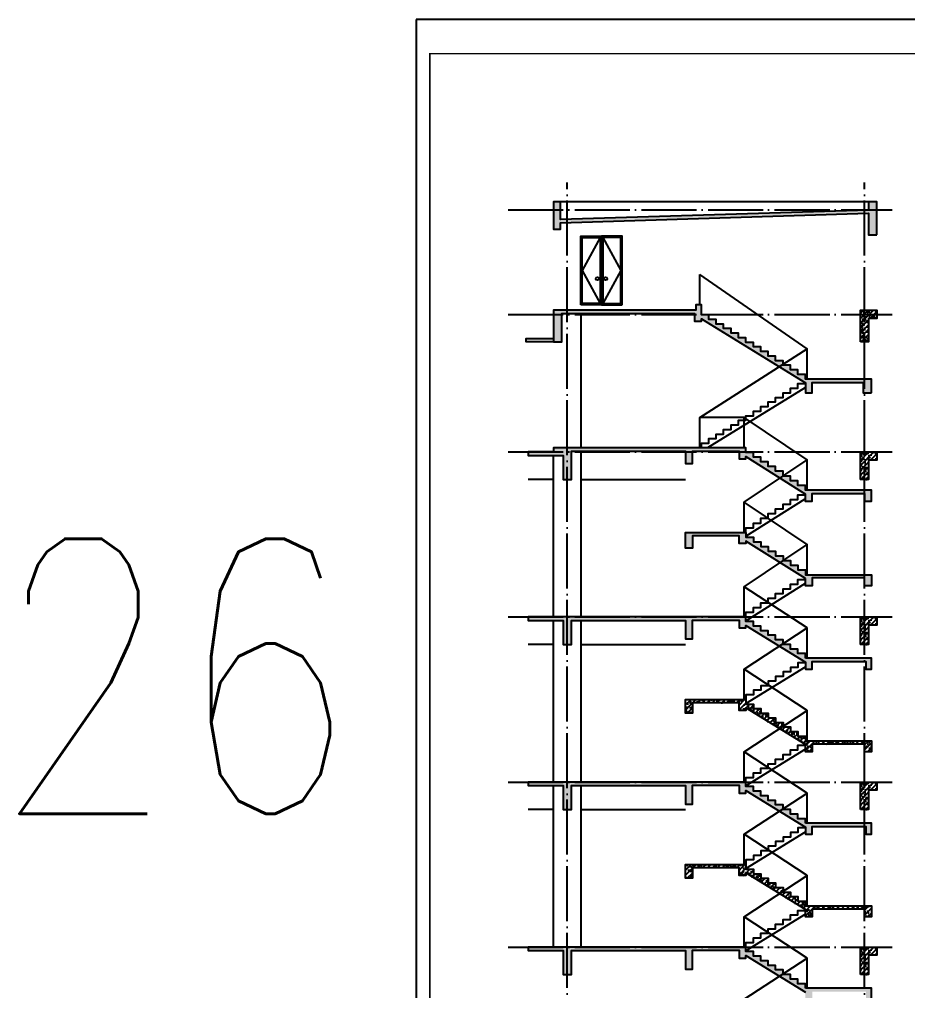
# Model space of a CAD drawing. Extents: x 6843040 to 15500510, y -6507076 to -4940511.
# Drawn here: x 7773141 to 7805417, y -6064903 to -6029593 of the extents above; entities that cross this region are included whole.
import ezdxf

# ---------------------------------------------------------------- set-up
doc = ezdxf.new("R2010")
doc.units = 0
doc.header["$LTSCALE"] = 1000
doc.header["$MEASUREMENT"] = 0
doc.linetypes.add('DOTE', pattern=[2.42, 2, -0.2, 0.02, -0.2])
for name, color, linetype in [('COLUMN', 10, 'Continuous'), ('DOTE', 8, 'DOTE'), ('E_LINE_4', 5, 'Continuous'), ('E_LINE_5', 8, 'Continuous'), ('PUB_HATCH', 8, 'Continuous'), ('PUB_TEXT', 7, 'Continuous'), ('PUB_TITLE', 4, 'Continuous'), ('S_E_STAIR', 4, 'Continuous')]:
    doc.layers.add(name, color=color, linetype=linetype)
doc.styles.add('_HZTXT', font='SIMPLEX', dxfattribs={"width": 0.9, "bigfont": 'HZTXT'})
pattern_1 = [(45, (0, 0), (-88.3883476, 88.3883476), []), (50, (0, 0), (358.630091, -31.3760675), [37.5, -412.5]), (355, (0, 0), (-69.375667, 376.096067), [30, -330]), (100.4514, (29.9, -2.6), (289.254691, 344.719771), [31.870095, -350.571056]), (46.1842, (0, 100), (533.620524, -82.759507), [56.25, -618.75]), (96.6356, (44.47, 93.1), (467.331353, 487.058935), [47.805144, -525.8565]), (351.1842, (0, 100), (467.330973, 487.0593), [45, -495]), (21, (50, 75), (298.453526, -201.309445), [37.5, -412.5]), (326, (50, 75), (121.657666, 362.575023), [30, -330]), (71.4514, (74.87, 58.22), (420.111314, 161.265248), [31.870095, -350.571056]), (37.5, (0, 0), (6.0799277, 166.4469269), [0, -326, 0, -335, 0, -331.25]), (7.5, (0, 0), (131.5347687, 197.205856), [0, -191, 0, -318.5, 0, -126.25]), (327.5, (-111.5, 0), (266.911218, -11.2774359), [0, -125, 0, -390, 0, -517.5]), (317.5, (-161.5, 0), (291.5930847, 50.052491), [0, -162.5, 0, -259, 0, -367.5])]

msp = doc.modelspace()

# ---------------------------------------------------------------- hatches: boundary and pattern name
at = {"layer": 'PUB_HATCH'}
h = msp.add_hatch(dxfattribs=at)
h.set_pattern_fill('钢筋混凝土', color=256, scale=50, style=0)
h.set_pattern_definition(pattern_1)
h.paths.add_polyline_path([(7804302.5, -6037419.5), (7804302.5, -6036219.5), (7804002.5, -6036219.5), (7804002.5, -6036522.6), (7792802.5, -6036872), (7792802.5, -6036219.5), (7792552.5, -6036219.5), (7792552.5, -6036519.5), (7792552.5, -6037219.5), (7792802.5, -6037219.5), (7792802.5, -6036992.1), (7804002.5, -6036642.7), (7804002.5, -6037419.5)])
h = msp.add_hatch(dxfattribs=at)
h.set_pattern_fill('钢筋混凝土', color=256, scale=50, style=0)
h.set_pattern_definition(pattern_1)
h.paths.add_polyline_path([(7804102.5, -6043169.5), (7804102.5, -6042669.5), (7801702.5, -6042669.5), (7801702.5, -6042502.9), (7801432.5, -6042502.9), (7801432.5, -6042336.2), (7801162.5, -6042336.2), (7801162.5, -6042169.5), (7800892.5, -6042169.5), (7800892.5, -6042002.9), (7800622.5, -6042002.9), (7800622.5, -6041836.2), (7800352.5, -6041836.2), (7800352.5, -6041669.5), (7800082.5, -6041669.5), (7800082.5, -6041502.9), (7799812.5, -6041502.9), (7799812.5, -6041336.2), (7799542.5, -6041336.2), (7799542.5, -6041169.5), (7799272.5, -6041169.5), (7799272.5, -6041002.9), (7799002.5, -6041002.9), (7799002.5, -6040836.2), (7798732.5, -6040836.2), (7798732.5, -6040669.5), (7798462.5, -6040669.5), (7798462.5, -6040502.9), (7798192.5, -6040502.9), (7798192.5, -6040336.2), (7797922.5, -6040336.2), (7797922.5, -6039969.5), (7797722.5, -6039969.5), (7797722.5, -6040169.5), (7792552.5, -6040169.5), (7792552.5, -6041319.5), (7792852.5, -6041319.5), (7792852.5, -6040289.5), (7797672.5, -6040289.5), (7797672.5, -6040569.5), (7797922.5, -6040569.5), (7797922.5, -6040477.2), (7801702.5, -6042810.5), (7801702.5, -6043169.5), (7801952.5, -6043169.5), (7801952.5, -6042789.5), (7803802.5, -6042789.5), (7803802.5, -6043169.5)])
h = msp.add_hatch(dxfattribs=at)
h.set_pattern_fill('钢筋混凝土', color=256, scale=50, style=0)
h.set_pattern_definition([(45, (-100, 0), (-88.3883476, 88.3883476), []), (50, (-100, 0), (358.630091, -31.3760675), [37.5, -412.5]), (355, (-100, 0), (-69.375667, 376.096067), [30, -330]), (100.4514, (-70.1, -2.6), (289.254691, 344.719771), [31.870095, -350.571056]), (46.1842, (-100, 100), (533.620524, -82.759507), [56.25, -618.75]), (96.6356, (-55.53, 93.1), (467.331353, 487.058935), [47.805144, -525.8565]), (351.1842, (-100, 100), (467.330973, 487.0593), [45, -495]), (21, (-50, 75), (298.453526, -201.309445), [37.5, -412.5]), (326, (-50, 75), (121.657666, 362.575023), [30, -330]), (71.4514, (-25.13, 58.22), (420.111314, 161.265248), [31.870095, -350.571056]), (37.5, (-100, 0), (6.0799277, 166.4469269), [0, -326, 0, -335, 0, -331.25]), (7.5, (-100, 0), (131.5347687, 197.205856), [0, -191, 0, -318.5, 0, -126.25]), (327.5, (-211.5, 0), (266.911218, -11.2774359), [0, -125, 0, -390, 0, -517.5]), (317.5, (-261.5, 0), (291.5930847, 50.052491), [0, -162.5, 0, -259, 0, -367.5])])
h.paths.add_polyline_path([(7803702.5, -6041319.5), (7803702.5, -6040169.5), (7804302.5, -6040169.5), (7804302.5, -6040469.5), (7804002.5, -6040469.5), (7804002.5, -6041319.5)])
h = msp.add_hatch(dxfattribs=at)
h.set_pattern_fill('钢筋混凝土', color=256, scale=50, style=0)
h.set_pattern_definition(pattern_1)
edge = h.paths.add_edge_path()
edge.add_line((7801702.5, -6049924), (7799542.5, -6048557.4))
edge.add_line((7799542.5, -6048557.4), (7799542.5, -6048644.5))
edge.add_line((7799542.5, -6048644.5), (7799292.5, -6048644.5))
edge.add_line((7799292.5, -6048644.5), (7799292.5, -6048364.5))
edge.add_line((7799292.5, -6048364.5), (7797602.5, -6048364.5))
edge.add_line((7797602.5, -6048364.5), (7797602.5, -6048819.5))
edge.add_line((7797602.5, -6048819.5), (7797352.5, -6048819.5))
edge.add_line((7797352.5, -6048819.5), (7797352.5, -6048244.5))
edge.add_line((7797352.5, -6048244.5), (7799542.5, -6048244.5))
edge.add_line((7799542.5, -6048244.5), (7799542.5, -6048415.4))
edge.add_line((7799542.5, -6048415.4), (7799812.5, -6048415.4))
edge.add_line((7799812.5, -6048415.4), (7799812.5, -6048586.2))
edge.add_line((7799812.5, -6048586.2), (7800082.5, -6048586.2))
edge.add_line((7800082.5, -6048586.2), (7800082.5, -6048757))
edge.add_line((7800082.5, -6048757), (7800352.5, -6048757))
edge.add_line((7800352.5, -6048757), (7800352.5, -6048927.9))
edge.add_line((7800352.5, -6048927.9), (7800622.5, -6048927.9))
edge.add_line((7800622.5, -6048927.9), (7800622.5, -6049098.7))
edge.add_line((7800622.5, -6049098.7), (7800892.5, -6049098.7))
edge.add_line((7800892.5, -6049098.7), (7800892.5, -6049269.5))
edge.add_line((7800892.5, -6049269.5), (7801162.5, -6049269.5))
edge.add_line((7801162.5, -6049269.5), (7801162.5, -6049440.4))
edge.add_line((7801162.5, -6049440.4), (7801432.5, -6049440.4))
edge.add_line((7801432.5, -6049440.4), (7801432.5, -6049611.2))
edge.add_line((7801432.5, -6049611.2), (7801702.5, -6049611.2))
edge.add_line((7801702.5, -6049611.2), (7801702.5, -6049782))
edge.add_line((7801702.5, -6049782), (7804102.5, -6049782))
edge.add_line((7804102.5, -6049782), (7804102.5, -6050182))
edge.add_line((7804102.5, -6050182), (7803852.5, -6050182))
edge.add_line((7803852.5, -6050182), (7803852.5, -6049902))
edge.add_line((7803852.5, -6049902), (7801953.6, -6049902))
edge.add_line((7801953.6, -6049902), (7801953.6, -6050182))
edge.add_line((7801953.6, -6050182), (7801703.6, -6050182))
edge.add_line((7801703.6, -6050182), (7801703.6, -6049924))
edge.add_line((7801701.5, -6046849), (7801701.5, -6047107))
edge.add_line((7801701.5, -6047107), (7801951.5, -6047107))
edge.add_line((7801951.5, -6047107), (7801951.5, -6046827))
edge.add_line((7801951.5, -6046827), (7803852.5, -6046827))
edge.add_line((7803852.5, -6046827), (7803852.5, -6047107))
edge.add_line((7803852.5, -6047107), (7804102.5, -6047107))
edge.add_line((7804102.5, -6047107), (7804102.5, -6046707))
edge.add_line((7804102.5, -6046707), (7801702.5, -6046707))
edge.add_line((7801702.5, -6046707), (7801702.5, -6046536.2))
edge.add_line((7801702.5, -6046536.2), (7801432.5, -6046536.2))
edge.add_line((7801432.5, -6046536.2), (7801432.5, -6046365.4))
edge.add_line((7801432.5, -6046365.4), (7801162.5, -6046365.4))
edge.add_line((7801162.5, -6046365.4), (7801162.5, -6046194.5))
edge.add_line((7801162.5, -6046194.5), (7800892.5, -6046194.5))
edge.add_line((7800892.5, -6046194.5), (7800892.5, -6046023.7))
edge.add_line((7800892.5, -6046023.7), (7800622.5, -6046023.7))
edge.add_line((7800622.5, -6046023.7), (7800622.5, -6045852.9))
edge.add_line((7800622.5, -6045852.9), (7800352.5, -6045852.9))
edge.add_line((7800352.5, -6045852.9), (7800352.5, -6045682))
edge.add_line((7800352.5, -6045682), (7800082.5, -6045682))
edge.add_line((7800082.5, -6045682), (7800082.5, -6045511.2))
edge.add_line((7800082.5, -6045511.2), (7799812.5, -6045511.2))
edge.add_line((7799812.5, -6045511.2), (7799812.5, -6045340.4))
edge.add_line((7799812.5, -6045340.4), (7799542.5, -6045340.4))
edge.add_line((7799542.5, -6045340.4), (7799542.5, -6045169.5))
edge.add_line((7799542.5, -6045169.5), (7792552.5, -6045169.5))
edge.add_line((7792552.5, -6045169.5), (7792552.5, -6045319.5))
edge.add_line((7792552.5, -6045319.5), (7791633.7, -6045319.5))
edge.add_line((7791633.7, -6045319.5), (7791633.7, -6045449.5))
edge.add_line((7791633.7, -6045449.5), (7792902.5, -6045449.5))
edge.add_line((7792902.5, -6045449.5), (7792902.5, -6046319.5))
edge.add_line((7792902.5, -6046319.5), (7793202.5, -6046319.5))
edge.add_line((7793202.5, -6046319.5), (7793202.5, -6045289.5))
edge.add_line((7793202.5, -6045289.5), (7797352.5, -6045289.5))
edge.add_line((7797352.5, -6045289.5), (7797352.5, -6045744.5))
edge.add_line((7797352.5, -6045744.5), (7797602.5, -6045744.5))
edge.add_line((7797602.5, -6045744.5), (7797602.5, -6045289.5))
edge.add_line((7797602.5, -6045289.5), (7799292.5, -6045289.5))
edge.add_line((7799292.5, -6045289.5), (7799292.5, -6045569.5))
edge.add_line((7799292.5, -6045569.5), (7799542.5, -6045569.5))
edge.add_line((7799542.5, -6045569.5), (7799542.5, -6045482.4))
edge.add_line((7799542.5, -6045482.4), (7801702.5, -6046849))
h = msp.add_hatch(dxfattribs=at)
h.set_pattern_fill('钢筋混凝土', color=256, scale=50, style=0)
h.set_pattern_definition([(45, (-100, 24000), (-88.3883476, 88.3883476), []), (50, (-100, 24000), (358.630091, -31.3760675), [37.5, -412.5]), (355, (-100, 24000), (-69.375667, 376.096067), [30, -330]), (100.4514, (-70.1, 23997.4), (289.254691, 344.719771), [31.870095, -350.571056]), (46.1842, (-100, 24100), (533.620524, -82.759507), [56.25, -618.75]), (96.6356, (-55.53, 24093.1), (467.331353, 487.058935), [47.805144, -525.8565]), (351.1842, (-100, 24100), (467.330973, 487.0593), [45, -495]), (21, (-50, 24075), (298.453526, -201.309445), [37.5, -412.5]), (326, (-50, 24075), (121.657666, 362.575023), [30, -330]), (71.4514, (-25.13, 24058.22), (420.111314, 161.265248), [31.870095, -350.571056]), (37.5, (-100, 24000), (6.0799277, 166.4469269), [0, -326, 0, -335, 0, -331.25]), (7.5, (-100, 24000), (131.5347687, 197.205856), [0, -191, 0, -318.5, 0, -126.25]), (327.5, (-211.5, 24000), (266.911218, -11.2774359), [0, -125, 0, -390, 0, -517.5]), (317.5, (-261.5, 24000), (291.5930847, 50.052491), [0, -162.5, 0, -259, 0, -367.5])])
h.paths.add_polyline_path([(7803702.5, -6046319.5), (7803702.5, -6045319.5), (7804302.5, -6045319.5), (7804302.5, -6045619.5), (7804002.5, -6045619.5), (7804002.5, -6046319.5)])
h = msp.add_hatch(dxfattribs=at)
h.set_pattern_fill('钢筋混凝土', color=256, scale=50, style=0)
h.set_pattern_definition(pattern_1)
h.paths.add_polyline_path([(7801702.5, -6052819.5), (7801702.5, -6052652.9), (7801432.5, -6052652.9), (7801432.5, -6052486.2), (7801162.5, -6052486.2), (7801162.5, -6052319.5), (7800892.5, -6052319.5), (7800892.5, -6052152.9), (7800622.5, -6052152.9), (7800622.5, -6051986.2), (7800352.5, -6051986.2), (7800352.5, -6051819.5), (7800082.5, -6051819.5), (7800082.5, -6051652.9), (7799812.5, -6051652.9), (7799812.5, -6051486.2), (7799542.5, -6051486.2), (7799542.5, -6051319.5), (7791633.7, -6051319.5), (7791633.7, -6051449.5), (7792902.5, -6051449.5), (7792902.5, -6052319.5), (7793202.5, -6052319.5), (7793202.5, -6051449.5), (7797352.5, -6051449.5), (7797352.5, -6052119.5), (7797602.5, -6052119.5), (7797602.5, -6051439.5), (7799292.5, -6051439.5), (7799292.5, -6051719.5), (7799542.5, -6051719.5), (7799542.5, -6051627.2), (7801702.5, -6052960.5), (7801702.5, -6053219.5), (7801952.5, -6053219.5), (7801952.5, -6052939.5), (7803902.5, -6052939.5), (7803902.5, -6053219.5), (7804102.5, -6053219.5), (7804102.5, -6052819.5)])
h = msp.add_hatch(dxfattribs=at)
h.set_pattern_fill('钢筋混凝土', color=256, scale=50, style=0)
h.set_pattern_definition([(45, (-100, 18000), (-88.3883476, 88.3883476), []), (50, (-100, 18000), (358.630091, -31.3760675), [37.5, -412.5]), (355, (-100, 18000), (-69.375667, 376.096067), [30, -330]), (100.4514, (-70.1, 17997.4), (289.254691, 344.719771), [31.870095, -350.571056]), (46.1842, (-100, 18100), (533.620524, -82.759507), [56.25, -618.75]), (96.6356, (-55.53, 18093.1), (467.331353, 487.058935), [47.805144, -525.8565]), (351.1842, (-100, 18100), (467.330973, 487.0593), [45, -495]), (21, (-50, 18075), (298.453526, -201.309445), [37.5, -412.5]), (326, (-50, 18075), (121.657666, 362.575023), [30, -330]), (71.4514, (-25.13, 18058.22), (420.111314, 161.265248), [31.870095, -350.571056]), (37.5, (-100, 18000), (6.0799277, 166.4469269), [0, -326, 0, -335, 0, -331.25]), (7.5, (-100, 18000), (131.5347687, 197.205856), [0, -191, 0, -318.5, 0, -126.25]), (327.5, (-211.5, 18000), (266.911218, -11.2774359), [0, -125, 0, -390, 0, -517.5]), (317.5, (-261.5, 18000), (291.5930847, 50.052491), [0, -162.5, 0, -259, 0, -367.5])])
h.paths.add_polyline_path([(7803702.5, -6052319.5), (7803702.5, -6051319.5), (7804302.5, -6051319.5), (7804302.5, -6051619.5), (7804002.5, -6051619.5), (7804002.5, -6052319.5)])
h = msp.add_hatch(dxfattribs=at)
h.set_pattern_fill('钢筋混凝土', color=256, scale=50, style=0)
h.set_pattern_definition(pattern_1)
h.paths.add_polyline_path([(7803852.5, -6056219.5), (7803852.5, -6055939.5), (7801952.5, -6055939.5), (7801952.5, -6056219.5), (7801702.5, -6056219.5), (7801702.5, -6055960.5), (7799542.5, -6054627.2), (7799542.5, -6054719.5), (7799292.5, -6054719.5), (7799292.5, -6054439.5), (7797602.5, -6054439.5), (7797602.5, -6054819.5), (7797352.5, -6054819.5), (7797352.5, -6054319.5), (7799542.5, -6054319.5), (7799542.5, -6054486.2), (7799812.5, -6054486.2), (7799812.5, -6054652.9), (7800082.5, -6054652.9), (7800082.5, -6054819.5), (7800352.5, -6054819.5), (7800352.5, -6054986.2), (7800622.5, -6054986.2), (7800622.5, -6055152.9), (7800892.5, -6055152.9), (7800892.5, -6055319.5), (7801162.5, -6055319.5), (7801162.5, -6055486.2), (7801432.5, -6055486.2), (7801432.5, -6055652.9), (7801702.5, -6055652.9), (7801702.5, -6055819.5), (7804102.5, -6055819.5), (7804102.5, -6056219.5)])
h = msp.add_hatch(dxfattribs=at)
h.set_pattern_fill('钢筋混凝土', color=256, scale=50, style=0)
h.set_pattern_definition(pattern_1)
h.paths.add_polyline_path([(7801702.5, -6058819.5), (7801702.5, -6058652.9), (7801432.5, -6058652.9), (7801432.5, -6058486.2), (7801162.5, -6058486.2), (7801162.5, -6058319.5), (7800892.5, -6058319.5), (7800892.5, -6058152.9), (7800622.5, -6058152.9), (7800622.5, -6057986.2), (7800352.5, -6057986.2), (7800352.5, -6057819.5), (7800082.5, -6057819.5), (7800082.5, -6057652.9), (7799812.5, -6057652.9), (7799812.5, -6057486.2), (7799542.5, -6057486.2), (7799542.5, -6057319.5), (7791633.7, -6057319.5), (7791633.7, -6057449.5), (7792902.5, -6057449.5), (7792902.5, -6058319.5), (7793202.5, -6058319.5), (7793202.5, -6057449.5), (7797352.5, -6057449.5), (7797352.5, -6058119.5), (7797602.5, -6058119.5), (7797602.5, -6057439.5), (7799292.5, -6057439.5), (7799292.5, -6057719.5), (7799542.5, -6057719.5), (7799542.5, -6057627.2), (7801702.5, -6058960.5), (7801702.5, -6059219.5), (7801952.5, -6059219.5), (7801952.5, -6058939.5), (7803902.5, -6058939.5), (7803902.5, -6059219.5), (7804102.5, -6059219.5), (7804102.5, -6058819.5)])
h = msp.add_hatch(dxfattribs=at)
h.set_pattern_fill('钢筋混凝土', color=256, scale=50, style=0)
h.set_pattern_definition([(45, (-100, 12000), (-88.3883476, 88.3883476), []), (50, (-100, 12000), (358.630091, -31.3760675), [37.5, -412.5]), (355, (-100, 12000), (-69.375667, 376.096067), [30, -330]), (100.4514, (-70.1, 11997.4), (289.254691, 344.719771), [31.870095, -350.571056]), (46.1842, (-100, 12100), (533.620524, -82.759507), [56.25, -618.75]), (96.6356, (-55.53, 12093.1), (467.331353, 487.058935), [47.805144, -525.8565]), (351.1842, (-100, 12100), (467.330973, 487.0593), [45, -495]), (21, (-50, 12075), (298.453526, -201.309445), [37.5, -412.5]), (326, (-50, 12075), (121.657666, 362.575023), [30, -330]), (71.4514, (-25.13, 12058.22), (420.111314, 161.265248), [31.870095, -350.571056]), (37.5, (-100, 12000), (6.0799277, 166.4469269), [0, -326, 0, -335, 0, -331.25]), (7.5, (-100, 12000), (131.5347687, 197.205856), [0, -191, 0, -318.5, 0, -126.25]), (327.5, (-211.5, 12000), (266.911218, -11.2774359), [0, -125, 0, -390, 0, -517.5]), (317.5, (-261.5, 12000), (291.5930847, 50.052491), [0, -162.5, 0, -259, 0, -367.5])])
h.paths.add_polyline_path([(7803702.5, -6058319.5), (7803702.5, -6057319.5), (7804302.5, -6057319.5), (7804302.5, -6057619.5), (7804002.5, -6057619.5), (7804002.5, -6058319.5)])
h = msp.add_hatch(dxfattribs=at)
h.set_pattern_fill('钢筋混凝土', color=256, scale=50, style=0)
h.set_pattern_definition(pattern_1)
h.paths.add_polyline_path([(7803852.5, -6062219.5), (7803852.5, -6061939.5), (7801952.5, -6061939.5), (7801952.5, -6062219.5), (7801702.5, -6062219.5), (7801702.5, -6061960.5), (7799542.5, -6060627.2), (7799542.5, -6060719.5), (7799292.5, -6060719.5), (7799292.5, -6060439.5), (7797602.5, -6060439.5), (7797602.5, -6060819.5), (7797352.5, -6060819.5), (7797352.5, -6060319.5), (7799542.5, -6060319.5), (7799542.5, -6060486.2), (7799812.5, -6060486.2), (7799812.5, -6060652.9), (7800082.5, -6060652.9), (7800082.5, -6060819.5), (7800352.5, -6060819.5), (7800352.5, -6060986.2), (7800622.5, -6060986.2), (7800622.5, -6061152.9), (7800892.5, -6061152.9), (7800892.5, -6061319.5), (7801162.5, -6061319.5), (7801162.5, -6061486.2), (7801432.5, -6061486.2), (7801432.5, -6061652.9), (7801702.5, -6061652.9), (7801702.5, -6061819.5), (7804102.5, -6061819.5), (7804102.5, -6062219.5)])
h = msp.add_hatch(dxfattribs=at)
h.set_pattern_fill('钢筋混凝土', color=256, scale=50, style=0)
h.set_pattern_definition(pattern_1)
h.paths.add_polyline_path([(7801702.5, -6064819.5), (7801702.5, -6064652.9), (7801432.5, -6064652.9), (7801432.5, -6064486.2), (7801162.5, -6064486.2), (7801162.5, -6064319.5), (7800892.5, -6064319.5), (7800892.5, -6064152.9), (7800622.5, -6064152.9), (7800622.5, -6063986.2), (7800352.5, -6063986.2), (7800352.5, -6063819.5), (7800082.5, -6063819.5), (7800082.5, -6063652.9), (7799812.5, -6063652.9), (7799812.5, -6063486.2), (7799542.5, -6063486.2), (7799542.5, -6063319.5), (7791633.7, -6063319.5), (7791633.7, -6063449.5), (7792902.5, -6063449.5), (7792902.5, -6064319.5), (7793202.5, -6064319.5), (7793202.5, -6063449.5), (7797352.5, -6063449.5), (7797352.5, -6064119.5), (7797602.5, -6064119.5), (7797602.5, -6063439.5), (7799292.5, -6063439.5), (7799292.5, -6063719.5), (7799542.5, -6063719.5), (7799542.5, -6063627.2), (7801702.5, -6064960.5), (7801702.5, -6065219.5), (7801952.5, -6065219.5), (7801952.5, -6064939.5), (7803902.5, -6064939.5), (7803902.5, -6065219.5), (7804102.5, -6065219.5), (7804102.5, -6064819.5)])
h = msp.add_hatch(dxfattribs=at)
h.set_pattern_fill('钢筋混凝土', color=256, scale=50, style=0)
h.set_pattern_definition([(45, (-100, 6000), (-88.3883476, 88.3883476), []), (50, (-100, 6000), (358.630091, -31.3760675), [37.5, -412.5]), (355, (-100, 6000), (-69.375667, 376.096067), [30, -330]), (100.4514, (-70.1, 5997.4), (289.254691, 344.719771), [31.870095, -350.571056]), (46.1842, (-100, 6100), (533.620524, -82.759507), [56.25, -618.75]), (96.6356, (-55.53, 6093.1), (467.331353, 487.058935), [47.805144, -525.8565]), (351.1842, (-100, 6100), (467.330973, 487.0593), [45, -495]), (21, (-50, 6075), (298.453526, -201.309445), [37.5, -412.5]), (326, (-50, 6075), (121.657666, 362.575023), [30, -330]), (71.4514, (-25.13, 6058.22), (420.111314, 161.265248), [31.870095, -350.571056]), (37.5, (-100, 6000), (6.0799277, 166.4469269), [0, -326, 0, -335, 0, -331.25]), (7.5, (-100, 6000), (131.5347687, 197.205856), [0, -191, 0, -318.5, 0, -126.25]), (327.5, (-211.5, 6000), (266.911218, -11.2774359), [0, -125, 0, -390, 0, -517.5]), (317.5, (-261.5, 6000), (291.5930847, 50.052491), [0, -162.5, 0, -259, 0, -367.5])])
h.paths.add_polyline_path([(7803702.5, -6064319.5), (7803702.5, -6063319.5), (7804302.5, -6063319.5), (7804302.5, -6063619.5), (7804002.5, -6063619.5), (7804002.5, -6064319.5)])

# ---------------------------------------------------------------- linework, layer by layer
at = {"layer": 'COLUMN'}
for points in [[(7804302.5, -6037419.5), (7804302.5, -6036219.5), (7804002.5, -6036219.5), (7804002.5, -6036522.6), (7792802.5, -6036872), (7792802.5, -6036219.5), (7792552.5, -6036219.5), (7792552.5, -6036519.5), (7792552.5, -6037219.5), (7792802.5, -6037219.5), (7792802.5, -6036992.1), (7804002.5, -6036642.7), (7804002.5, -6037419.5)], [(7803702.5, -6041319.5), (7803702.5, -6040169.5), (7804302.5, -6040169.5), (7804302.5, -6040469.5), (7804002.5, -6040469.5), (7804002.5, -6041319.5)], [(7803702.5, -6046319.5), (7803702.5, -6045319.5), (7804302.5, -6045319.5), (7804302.5, -6045619.5), (7804002.5, -6045619.5), (7804002.5, -6046319.5)], [(7803702.5, -6052319.5), (7803702.5, -6051319.5), (7804302.5, -6051319.5), (7804302.5, -6051619.5), (7804002.5, -6051619.5), (7804002.5, -6052319.5)], [(7803702.5, -6058319.5), (7803702.5, -6057319.5), (7804302.5, -6057319.5), (7804302.5, -6057619.5), (7804002.5, -6057619.5), (7804002.5, -6058319.5)], [(7803702.5, -6064319.5), (7803702.5, -6063319.5), (7804302.5, -6063319.5), (7804302.5, -6063619.5), (7804002.5, -6063619.5), (7804002.5, -6064319.5)]]:
    msp.add_lwpolyline(points, close=True, dxfattribs=at)
for points in [[(7804102.5, -6043169.5), (7804102.5, -6042669.5), (7801702.5, -6042669.5), (7801702.5, -6042502.9), (7801432.5, -6042502.9), (7801432.5, -6042336.2), (7801162.5, -6042336.2), (7801162.5, -6042169.5), (7800892.5, -6042169.5), (7800892.5, -6042002.9), (7800622.5, -6042002.9), (7800622.5, -6041836.2), (7800352.5, -6041836.2), (7800352.5, -6041669.5), (7800082.5, -6041669.5), (7800082.5, -6041502.9), (7799812.5, -6041502.9), (7799812.5, -6041336.2), (7799542.5, -6041336.2), (7799542.5, -6041169.5), (7799272.5, -6041169.5), (7799272.5, -6041002.9), (7799002.5, -6041002.9), (7799002.5, -6040836.2), (7798732.5, -6040836.2), (7798732.5, -6040669.5), (7798462.5, -6040669.5), (7798462.5, -6040502.9), (7798192.5, -6040502.9), (7798192.5, -6040336.2), (7797922.5, -6040336.2), (7797922.5, -6039969.5), (7797722.5, -6039969.5), (7797722.5, -6040169.5), (7792552.5, -6040169.5), (7792552.5, -6041319.5), (7792852.5, -6041319.5), (7792852.5, -6040289.5), (7797672.5, -6040289.5), (7797672.5, -6040569.5), (7797922.5, -6040569.5), (7797922.5, -6040477.2), (7801702.5, -6042810.5), (7801702.5, -6043169.5), (7801952.5, -6043169.5), (7801952.5, -6042789.5), (7803802.5, -6042789.5), (7803802.5, -6043169.5), (7804102.5, -6043169.5)], [(7801701.5, -6046849), (7801701.5, -6047107), (7801951.5, -6047107), (7801951.5, -6046827), (7803852.5, -6046827), (7803852.5, -6047107), (7804102.5, -6047107), (7804102.5, -6046707), (7801702.5, -6046707), (7801702.5, -6046536.2), (7801432.5, -6046536.2), (7801432.5, -6046365.4), (7801162.5, -6046365.4), (7801162.5, -6046194.5), (7800892.5, -6046194.5), (7800892.5, -6046023.7), (7800622.5, -6046023.7), (7800622.5, -6045852.9), (7800352.5, -6045852.9), (7800352.5, -6045682), (7800082.5, -6045682), (7800082.5, -6045511.2), (7799812.5, -6045511.2), (7799812.5, -6045340.4), (7799542.5, -6045340.4), (7799542.5, -6045169.5), (7792552.5, -6045169.5), (7792552.5, -6045319.5), (7791633.7, -6045319.5), (7791633.7, -6045449.5), (7792902.5, -6045449.5), (7792902.5, -6046319.5), (7793202.5, -6046319.5), (7793202.5, -6045289.5), (7797352.5, -6045289.5), (7797352.5, -6045744.5), (7797602.5, -6045744.5), (7797602.5, -6045289.5), (7799292.5, -6045289.5), (7799292.5, -6045569.5), (7799542.5, -6045569.5), (7799542.5, -6045482.4), (7801702.5, -6046849)], [(7801702.5, -6049924), (7799542.5, -6048557.4), (7799542.5, -6048644.5), (7799292.5, -6048644.5), (7799292.5, -6048364.5), (7797602.5, -6048364.5), (7797602.5, -6048819.5), (7797352.5, -6048819.5), (7797352.5, -6048244.5), (7799542.5, -6048244.5), (7799542.5, -6048415.4), (7799812.5, -6048415.4), (7799812.5, -6048586.2), (7800082.5, -6048586.2), (7800082.5, -6048757), (7800352.5, -6048757), (7800352.5, -6048927.9), (7800622.5, -6048927.9), (7800622.5, -6049098.7), (7800892.5, -6049098.7), (7800892.5, -6049269.5), (7801162.5, -6049269.5), (7801162.5, -6049440.4), (7801432.5, -6049440.4), (7801432.5, -6049611.2), (7801702.5, -6049611.2), (7801702.5, -6049782), (7804102.5, -6049782), (7804102.5, -6050182), (7803852.5, -6050182), (7803852.5, -6049902), (7801953.6, -6049902), (7801953.6, -6050182), (7801703.6, -6050182), (7801703.6, -6049924)], [(7801702.5, -6052819.5), (7801702.5, -6052652.9), (7801432.5, -6052652.9), (7801432.5, -6052486.2), (7801162.5, -6052486.2), (7801162.5, -6052319.5), (7800892.5, -6052319.5), (7800892.5, -6052152.9), (7800622.5, -6052152.9), (7800622.5, -6051986.2), (7800352.5, -6051986.2), (7800352.5, -6051819.5), (7800082.5, -6051819.5), (7800082.5, -6051652.9), (7799812.5, -6051652.9), (7799812.5, -6051486.2), (7799542.5, -6051486.2), (7799542.5, -6051319.5), (7791633.7, -6051319.5), (7791633.7, -6051449.5), (7792902.5, -6051449.5), (7792902.5, -6052319.5), (7793202.5, -6052319.5), (7793202.5, -6051449.5), (7797352.5, -6051449.5), (7797352.5, -6052119.5), (7797602.5, -6052119.5), (7797602.5, -6051439.5), (7799292.5, -6051439.5), (7799292.5, -6051719.5), (7799542.5, -6051719.5), (7799542.5, -6051627.2), (7801702.5, -6052960.5), (7801702.5, -6053219.5), (7801952.5, -6053219.5), (7801952.5, -6052939.5), (7803902.5, -6052939.5), (7803902.5, -6053219.5), (7804102.5, -6053219.5), (7804102.5, -6052819.5), (7801702.5, -6052819.5)], [(7803852.5, -6056219.5), (7803852.5, -6055939.5), (7801952.5, -6055939.5), (7801952.5, -6056219.5), (7801702.5, -6056219.5), (7801702.5, -6055960.5), (7799542.5, -6054627.2), (7799542.5, -6054719.5), (7799292.5, -6054719.5), (7799292.5, -6054439.5), (7797602.5, -6054439.5), (7797602.5, -6054819.5), (7797352.5, -6054819.5), (7797352.5, -6054319.5), (7799542.5, -6054319.5), (7799542.5, -6054486.2), (7799812.5, -6054486.2), (7799812.5, -6054652.9), (7800082.5, -6054652.9), (7800082.5, -6054819.5), (7800352.5, -6054819.5), (7800352.5, -6054986.2), (7800622.5, -6054986.2), (7800622.5, -6055152.9), (7800892.5, -6055152.9), (7800892.5, -6055319.5), (7801162.5, -6055319.5), (7801162.5, -6055486.2), (7801432.5, -6055486.2), (7801432.5, -6055652.9), (7801702.5, -6055652.9), (7801702.5, -6055819.5), (7804102.5, -6055819.5), (7804102.5, -6056219.5), (7803852.5, -6056219.5)], [(7801702.5, -6058819.5), (7801702.5, -6058652.9), (7801432.5, -6058652.9), (7801432.5, -6058486.2), (7801162.5, -6058486.2), (7801162.5, -6058319.5), (7800892.5, -6058319.5), (7800892.5, -6058152.9), (7800622.5, -6058152.9), (7800622.5, -6057986.2), (7800352.5, -6057986.2), (7800352.5, -6057819.5), (7800082.5, -6057819.5), (7800082.5, -6057652.9), (7799812.5, -6057652.9), (7799812.5, -6057486.2), (7799542.5, -6057486.2), (7799542.5, -6057319.5), (7791633.7, -6057319.5), (7791633.7, -6057449.5), (7792902.5, -6057449.5), (7792902.5, -6058319.5), (7793202.5, -6058319.5), (7793202.5, -6057449.5), (7797352.5, -6057449.5), (7797352.5, -6058119.5), (7797602.5, -6058119.5), (7797602.5, -6057439.5), (7799292.5, -6057439.5), (7799292.5, -6057719.5), (7799542.5, -6057719.5), (7799542.5, -6057627.2), (7801702.5, -6058960.5), (7801702.5, -6059219.5), (7801952.5, -6059219.5), (7801952.5, -6058939.5), (7803902.5, -6058939.5), (7803902.5, -6059219.5), (7804102.5, -6059219.5), (7804102.5, -6058819.5), (7801702.5, -6058819.5)], [(7803852.5, -6062219.5), (7803852.5, -6061939.5), (7801952.5, -6061939.5), (7801952.5, -6062219.5), (7801702.5, -6062219.5), (7801702.5, -6061960.5), (7799542.5, -6060627.2), (7799542.5, -6060719.5), (7799292.5, -6060719.5), (7799292.5, -6060439.5), (7797602.5, -6060439.5), (7797602.5, -6060819.5), (7797352.5, -6060819.5), (7797352.5, -6060319.5), (7799542.5, -6060319.5), (7799542.5, -6060486.2), (7799812.5, -6060486.2), (7799812.5, -6060652.9), (7800082.5, -6060652.9), (7800082.5, -6060819.5), (7800352.5, -6060819.5), (7800352.5, -6060986.2), (7800622.5, -6060986.2), (7800622.5, -6061152.9), (7800892.5, -6061152.9), (7800892.5, -6061319.5), (7801162.5, -6061319.5), (7801162.5, -6061486.2), (7801432.5, -6061486.2), (7801432.5, -6061652.9), (7801702.5, -6061652.9), (7801702.5, -6061819.5), (7804102.5, -6061819.5), (7804102.5, -6062219.5), (7803852.5, -6062219.5)], [(7801702.5, -6064819.5), (7801702.5, -6064652.9), (7801432.5, -6064652.9), (7801432.5, -6064486.2), (7801162.5, -6064486.2), (7801162.5, -6064319.5), (7800892.5, -6064319.5), (7800892.5, -6064152.9), (7800622.5, -6064152.9), (7800622.5, -6063986.2), (7800352.5, -6063986.2), (7800352.5, -6063819.5), (7800082.5, -6063819.5), (7800082.5, -6063652.9), (7799812.5, -6063652.9), (7799812.5, -6063486.2), (7799542.5, -6063486.2), (7799542.5, -6063319.5), (7791633.7, -6063319.5), (7791633.7, -6063449.5), (7792902.5, -6063449.5), (7792902.5, -6064319.5), (7793202.5, -6064319.5), (7793202.5, -6063449.5), (7797352.5, -6063449.5), (7797352.5, -6064119.5), (7797602.5, -6064119.5), (7797602.5, -6063439.5), (7799292.5, -6063439.5), (7799292.5, -6063719.5), (7799542.5, -6063719.5), (7799542.5, -6063627.2), (7801702.5, -6064960.5)], [(7804102.5, -6065219.5), (7804102.5, -6064819.5), (7801702.5, -6064819.5)]]:
    msp.add_lwpolyline(points, dxfattribs=at)
at = {"layer": 'DOTE'}
for p, q in [((7793052.5, -6079319.5), (7793052.5, -6035519.5)), ((7803852.5, -6079319.5), (7803852.5, -6035519.5))]:
    msp.add_line(p, q, dxfattribs=at)
for points in [[(7790906.7, -6036519.5), (7804852.5, -6036519.5)], [(7790906.7, -6040319.5), (7804852.5, -6040319.5)], [(7790906.7, -6045319.5), (7804852.5, -6045319.5)], [(7790906.7, -6051319.5), (7804852.5, -6051319.5)], [(7790906.7, -6057319.5), (7804852.5, -6057319.5)], [(7790906.7, -6063319.5), (7804852.5, -6063319.5)]]:
    msp.add_lwpolyline(points, dxfattribs=at)
at = {"layer": 'E_LINE_4'}
for points in [[(7793552.5, -6045169.5), (7793552.5, -6040289.5)], [(7793552.5, -6051319.5), (7793552.5, -6045289.5)], [(7792552.5, -6051319.5), (7792552.5, -6045449.5)], [(7792552.5, -6046319.5), (7791633.7, -6046319.5)], [(7793552.5, -6046319.5), (7797352.5, -6046319.5)], [(7792552.5, -6057319.5), (7792552.5, -6051449.5)], [(7793552.5, -6057319.5), (7793552.5, -6051449.5)], [(7792552.5, -6052319.5), (7791633.7, -6052319.5)], [(7793552.5, -6052319.5), (7797352.5, -6052319.5)], [(7792552.5, -6063319.5), (7792552.5, -6057449.5)], [(7793552.5, -6063319.5), (7793552.5, -6057449.5)], [(7792552.5, -6058319.5), (7791633.7, -6058319.5)], [(7793552.5, -6058319.5), (7797352.5, -6058319.5)]]:
    msp.add_lwpolyline(points, dxfattribs=at)
at = {"layer": 'E_LINE_5'}
for points in [[(7804002.5, -6036219.5), (7792802.5, -6036219.5)], [(7794244.9, -6037519.5), (7793596.1, -6038717), (7794244.9, -6039919.5)], [(7794344.9, -6037519.5), (7794994.9, -6038719.5), (7794344.9, -6039919.5)]]:
    msp.add_lwpolyline(points, dxfattribs=at)
for points in [[(7793544.9, -6039969.5), (7793544.9, -6037469.5), (7794294.9, -6037469.5), (7794294.9, -6039969.5)], [(7793594.9, -6039919.5), (7793594.9, -6037519.5), (7794244.9, -6037519.5), (7794244.9, -6039919.5)], [(7795044.9, -6039969.5), (7795044.9, -6037469.5), (7794294.9, -6037469.5), (7794294.9, -6039969.5)], [(7794994.9, -6039919.5), (7794994.9, -6037519.5), (7794344.9, -6037519.5), (7794344.9, -6039919.5)], [(7792552.5, -6041319.5), (7791552.5, -6041319.5), (7791552.5, -6041199.5), (7792552.5, -6041199.5)]]:
    msp.add_lwpolyline(points, close=True, dxfattribs=at)
for centre in [(7794144.9, -6039019.5), (7794444.9, -6039019.5)]:
    msp.add_circle(centre, 60, dxfattribs=at)
at = {"layer": 'PUB_TITLE'}
msp.add_lwpolyline([(7787555.5, -6029593.4), (7787555.5, -6089043.4), (7829605.5, -6089043.4), (7829605.5, -6029593.4)], close=True, dxfattribs=at)
at = {"layer": 'PUB_TITLE', "const_width": 50}
msp.add_lwpolyline([(7788055.5, -6030843.4), (7788055.5, -6088543.4), (7829105.5, -6088543.4), (7829105.5, -6030843.4)], close=True, dxfattribs=at)
at = {"layer": 'S_E_STAIR'}
for points in [[(7797862.5, -6039969.5), (7797862.5, -6038869.5)], [(7799482.5, -6044069.5), (7797862.5, -6044069.5), (7801762.5, -6041569.5), (7797862.5, -6038869.5)], [(7801762.5, -6042669.5), (7801762.5, -6041569.5)], [(7797922.5, -6045169.5), (7797922.5, -6045002.9), (7798192.5, -6045002.9), (7798192.5, -6044836.2), (7798462.5, -6044836.2), (7798462.5, -6044669.5), (7798732.5, -6044669.5), (7798732.5, -6044502.9), (7799002.5, -6044502.9), (7799002.5, -6044336.2), (7799272.5, -6044336.2), (7799272.5, -6044169.5), (7799542.5, -6044169.5), (7799542.5, -6044002.9), (7799812.5, -6044002.9), (7799812.5, -6043836.2), (7800082.5, -6043836.2), (7800082.5, -6043669.5), (7800352.5, -6043669.5), (7800352.5, -6043502.9), (7800622.5, -6043502.9), (7800622.5, -6043336.2), (7800892.5, -6043336.2), (7800892.5, -6043169.5), (7801162.5, -6043169.5), (7801162.5, -6043002.9), (7801432.5, -6043002.9), (7801432.5, -6042836.2), (7801702.5, -6042836.2), (7801702.5, -6042810.5)], [(7801702.5, -6042977.2), (7798151, -6045169.5)], [(7797862.5, -6045169.5), (7797862.5, -6044069.5)], [(7799482.5, -6045169.5), (7799482.5, -6044069.5)], [(7799482.5, -6074219.5), (7801762.5, -6072719.5), (7799482.5, -6071219.5), (7801762.5, -6069719.5), (7799482.5, -6068219.5), (7801762.5, -6066719.5), (7799482.5, -6065219.5), (7801762.5, -6063719.5), (7799482.5, -6062219.5), (7801762.5, -6060719.5), (7799482.5, -6059219.5), (7801762.5, -6057719.5), (7799482.5, -6056219.5), (7801762.5, -6054719.5), (7799482.5, -6053219.5), (7801762.5, -6051719.5), (7799482.5, -6050219.5), (7801762.5, -6048682), (7799482.5, -6047144.5), (7801762.5, -6045607), (7799482.5, -6044069.5)], [(7801762.5, -6046707), (7801762.5, -6045607)], [(7799542.5, -6048244.5), (7799542.5, -6048073.7), (7799812.5, -6048073.7), (7799812.5, -6047902.9), (7800082.5, -6047902.9), (7800082.5, -6047732), (7800352.5, -6047732), (7800352.5, -6047561.2), (7800622.5, -6047561.2), (7800622.5, -6047390.4), (7800892.5, -6047390.4), (7800892.5, -6047219.5), (7801162.5, -6047219.5), (7801162.5, -6047048.7), (7801432.5, -6047048.7), (7801432.5, -6046877.9), (7801701.5, -6046877.9)], [(7799542.5, -6048386.5), (7801701.5, -6047020.5)], [(7799482.5, -6048244.5), (7799482.5, -6047144.5)], [(7801762.5, -6049782), (7801762.5, -6048682)], [(7799542.5, -6051319.5), (7799542.5, -6051148.7), (7799812.5, -6051148.7), (7799812.5, -6050977.9), (7800082.5, -6050977.9), (7800082.5, -6050807), (7800352.5, -6050807), (7800352.5, -6050636.2), (7800622.5, -6050636.2), (7800622.5, -6050465.4), (7800892.5, -6050465.4), (7800892.5, -6050294.5), (7801162.5, -6050294.5), (7801162.5, -6050123.7), (7801432.5, -6050123.7), (7801432.5, -6049952.9), (7801702.5, -6049952.9), (7801702.5, -6049924)], [(7799482.5, -6051319.5), (7799482.5, -6050219.5)], [(7799542.5, -6051461.5), (7801703.6, -6050094.2)], [(7801762.5, -6052819.5), (7801762.5, -6051719.5)], [(7801702.5, -6052986.2), (7801432.5, -6052986.2), (7801432.5, -6053152.9), (7801162.5, -6053152.9), (7801162.5, -6053319.5), (7800892.5, -6053319.5), (7800892.5, -6053486.2), (7800622.5, -6053486.2), (7800622.5, -6053652.9), (7800352.5, -6053652.9), (7800352.5, -6053819.5), (7800082.5, -6053819.5), (7800082.5, -6053986.2), (7799812.5, -6053986.2), (7799812.5, -6054152.9), (7799542.5, -6054152.9), (7799542.5, -6054319.5)], [(7799482.5, -6054319.5), (7799482.5, -6053219.5)], [(7799542.5, -6054460.5), (7801702.5, -6053127.2)], [(7801762.5, -6055819.5), (7801762.5, -6054719.5)], [(7799482.5, -6057319.5), (7799482.5, -6056219.5)], [(7799542.5, -6057319.5), (7799542.5, -6057152.9), (7799812.5, -6057152.9), (7799812.5, -6056986.2), (7800082.5, -6056986.2), (7800082.5, -6056819.5), (7800352.5, -6056819.5), (7800352.5, -6056652.9), (7800622.5, -6056652.9), (7800622.5, -6056486.2), (7800892.5, -6056486.2), (7800892.5, -6056319.5), (7801162.5, -6056319.5), (7801162.5, -6056152.9), (7801432.5, -6056152.9), (7801432.5, -6055986.2), (7801702.5, -6055986.2)], [(7801702.5, -6056127.2), (7799542.5, -6057460.5)], [(7801762.5, -6058819.5), (7801762.5, -6057719.5)], [(7801702.5, -6058986.2), (7801432.5, -6058986.2), (7801432.5, -6059152.9), (7801162.5, -6059152.9), (7801162.5, -6059319.5), (7800892.5, -6059319.5), (7800892.5, -6059486.2), (7800622.5, -6059486.2), (7800622.5, -6059652.9), (7800352.5, -6059652.9), (7800352.5, -6059819.5), (7800082.5, -6059819.5), (7800082.5, -6059986.2), (7799812.5, -6059986.2), (7799812.5, -6060152.9), (7799542.5, -6060152.9), (7799542.5, -6060319.5)], [(7799482.5, -6060319.5), (7799482.5, -6059219.5)], [(7799542.5, -6060460.5), (7801702.5, -6059127.2)], [(7801762.5, -6061819.5), (7801762.5, -6060719.5)], [(7799482.5, -6063319.5), (7799482.5, -6062219.5)], [(7799542.5, -6063319.5), (7799542.5, -6063152.9), (7799812.5, -6063152.9), (7799812.5, -6062986.2), (7800082.5, -6062986.2), (7800082.5, -6062819.5), (7800352.5, -6062819.5), (7800352.5, -6062652.9), (7800622.5, -6062652.9), (7800622.5, -6062486.2), (7800892.5, -6062486.2), (7800892.5, -6062319.5), (7801162.5, -6062319.5), (7801162.5, -6062152.9), (7801432.5, -6062152.9), (7801432.5, -6061986.2), (7801702.5, -6061986.2)], [(7801702.5, -6062127.2), (7799542.5, -6063460.5)], [(7801762.5, -6064819.5), (7801762.5, -6063719.5)]]:
    msp.add_lwpolyline(points, dxfattribs=at)

# ---------------------------------------------------------------- texts
at = {"layer": 'PUB_TEXT', "style": '_HZTXT', "width": 0.774}
msp.add_text('26', height=10000, dxfattribs=at).set_placement((7772146.2, -6058476.6))

doc.saveas('drawing.dxf')
